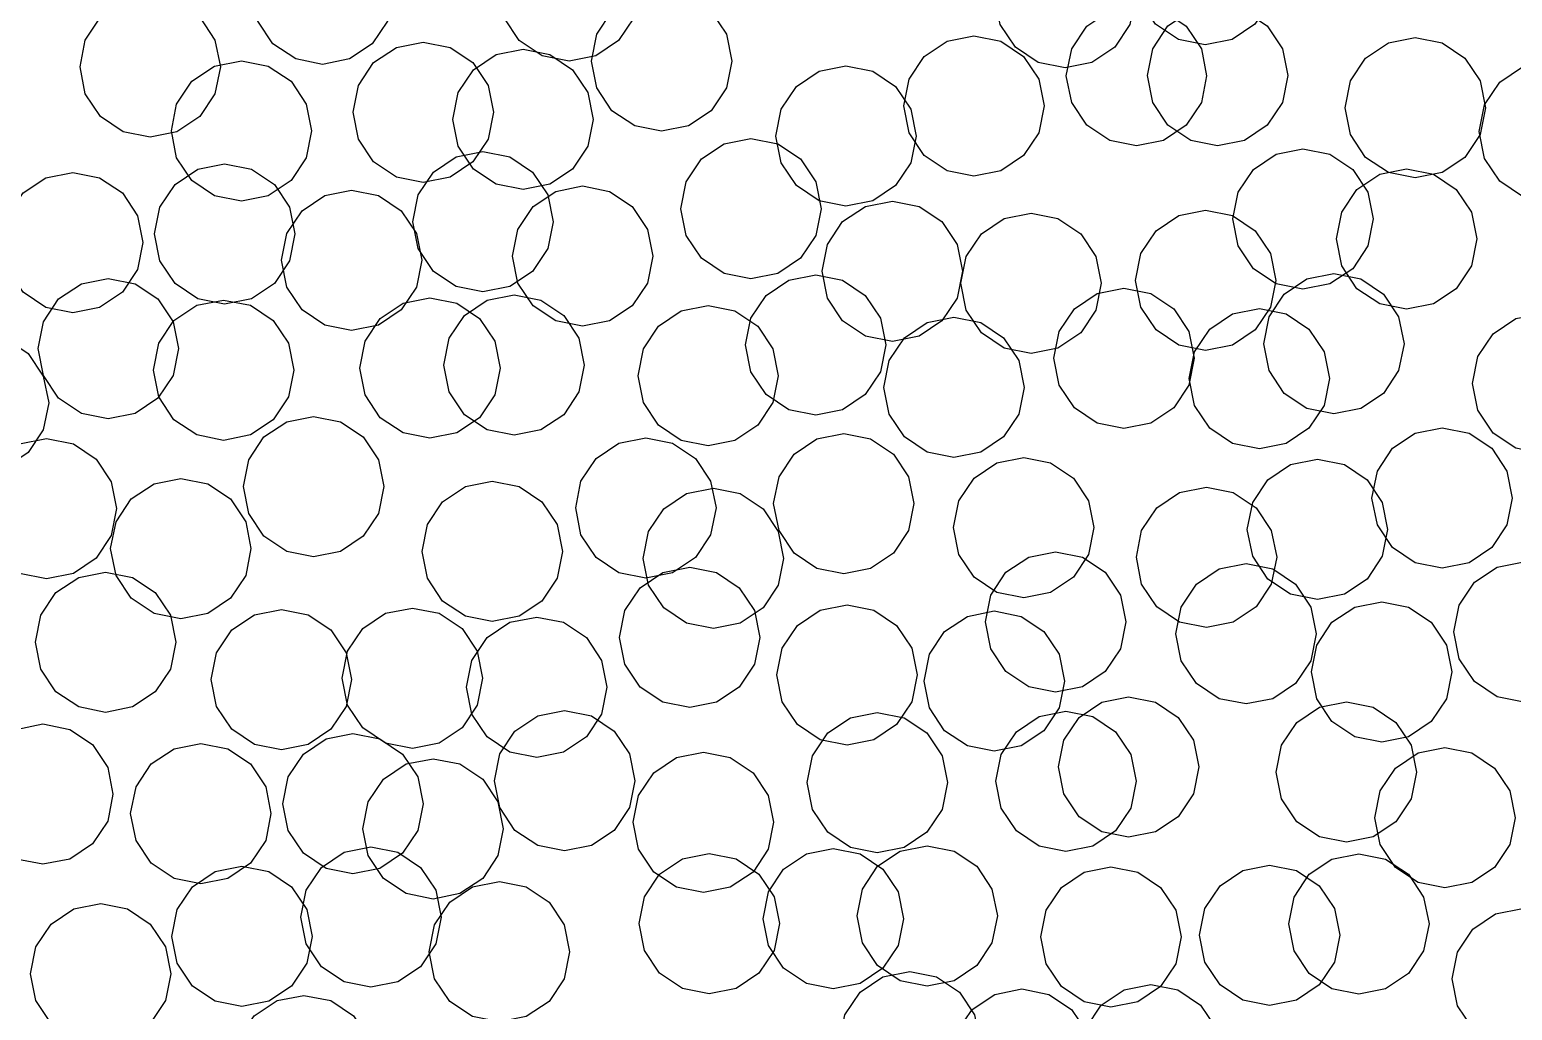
# Model space of a CAD drawing. Header units: millimetres. Extents: x -64 to 65, y -33 to 54.
# Drawn here: x -45.12 to -32.44, y -8.37 to 0.02 of the extents above; entities that cross this region are included whole.
import ezdxf

# ---------------------------------------------------------------- set-up
doc = ezdxf.new("R2010")
doc.units = ezdxf.units.MM

msp = doc.modelspace()

# ---------------------------------------------------------------- linework, layer by layer
for points in [[(-34.512, 0.258), (-34.642, 0.064), (-34.837, -0.066), (-35.066, -0.112), (-35.296, -0.066), (-35.491, 0.064), (-35.621, 0.258), (-35.666, 0.488), (-35.621, 0.718), (-35.491, 0.912), (-35.296, 1.042), (-35.066, 1.088), (-34.837, 1.042), (-34.642, 0.912), (-34.512, 0.718), (-34.466, 0.488), (-34.512, 0.258)], [(-42.06, 0.09), (-42.19, -0.104), (-42.385, -0.234), (-42.614, -0.28), (-42.844, -0.234), (-43.039, -0.104), (-43.169, 0.09), (-43.214, 0.32), (-43.169, 0.55), (-43.039, 0.744), (-42.844, 0.874), (-42.614, 0.92), (-42.385, 0.874), (-42.19, 0.744), (-42.06, 0.55), (-42.014, 0.32), (-42.06, 0.09)], [(-39.953, 0.118), (-40.083, -0.077), (-40.278, -0.207), (-40.507, -0.253), (-40.737, -0.207), (-40.932, -0.077), (-41.062, 0.118), (-41.107, 0.347), (-41.062, 0.577), (-40.932, 0.772), (-40.737, 0.902), (-40.507, 0.947), (-40.278, 0.902), (-40.083, 0.772), (-39.953, 0.577), (-39.907, 0.347), (-39.953, 0.118)], [(-35.71, 0.061), (-35.84, -0.133), (-36.035, -0.264), (-36.264, -0.309), (-36.494, -0.264), (-36.689, -0.133), (-36.819, 0.061), (-36.864, 0.291), (-36.819, 0.52), (-36.689, 0.715), (-36.494, 0.845), (-36.264, 0.891), (-36.035, 0.845), (-35.84, 0.715), (-35.71, 0.52), (-35.664, 0.291), (-35.71, 0.061)], [(-43.535, -0.531), (-43.665, -0.726), (-43.86, -0.856), (-44.089, -0.902), (-44.319, -0.856), (-44.513, -0.726), (-44.644, -0.531), (-44.689, -0.302), (-44.644, -0.072), (-44.513, 0.123), (-44.319, 0.253), (-44.089, 0.298), (-43.86, 0.253), (-43.665, 0.123), (-43.535, -0.072), (-43.489, -0.302), (-43.535, -0.531)], [(-39.161, -0.482), (-39.291, -0.676), (-39.486, -0.806), (-39.715, -0.852), (-39.945, -0.806), (-40.14, -0.676), (-40.27, -0.482), (-40.315, -0.252), (-40.27, -0.022), (-40.14, 0.172), (-39.945, 0.302), (-39.715, 0.348), (-39.486, 0.302), (-39.291, 0.172), (-39.161, -0.022), (-39.115, -0.252), (-39.161, -0.482)], [(-35.099, -0.607), (-35.23, -0.801), (-35.424, -0.931), (-35.654, -0.977), (-35.883, -0.931), (-36.078, -0.801), (-36.208, -0.607), (-36.254, -0.377), (-36.208, -0.148), (-36.078, 0.047), (-35.883, 0.177), (-35.654, 0.223), (-35.424, 0.177), (-35.23, 0.047), (-35.099, -0.148), (-35.054, -0.377), (-35.099, -0.607)], [(-34.406, -0.605), (-34.536, -0.8), (-34.731, -0.93), (-34.961, -0.976), (-35.19, -0.93), (-35.385, -0.8), (-35.515, -0.605), (-35.561, -0.376), (-35.515, -0.146), (-35.385, 0.049), (-35.19, 0.179), (-34.961, 0.224), (-34.731, 0.179), (-34.536, 0.049), (-34.406, -0.146), (-34.361, -0.376), (-34.406, -0.605)], [(-41.199, -0.919), (-41.329, -1.114), (-41.524, -1.244), (-41.754, -1.29), (-41.983, -1.244), (-42.178, -1.114), (-42.308, -0.919), (-42.354, -0.69), (-42.308, -0.46), (-42.178, -0.265), (-41.983, -0.135), (-41.754, -0.09), (-41.524, -0.135), (-41.329, -0.265), (-41.199, -0.46), (-41.154, -0.69), (-41.199, -0.919)], [(-36.49, -0.866), (-36.62, -1.06), (-36.815, -1.19), (-37.044, -1.236), (-37.274, -1.19), (-37.469, -1.06), (-37.599, -0.866), (-37.644, -0.636), (-37.599, -0.406), (-37.469, -0.212), (-37.274, -0.082), (-37.044, -0.036), (-36.815, -0.082), (-36.62, -0.212), (-36.49, -0.406), (-36.444, -0.636), (-36.49, -0.866)], [(-32.715, -0.88), (-32.846, -1.075), (-33.04, -1.205), (-33.27, -1.251), (-33.499, -1.205), (-33.694, -1.075), (-33.824, -0.88), (-33.87, -0.651), (-33.824, -0.421), (-33.694, -0.226), (-33.499, -0.096), (-33.27, -0.051), (-33.04, -0.096), (-32.846, -0.226), (-32.715, -0.421), (-32.67, -0.651), (-32.715, -0.88)], [(-42.754, -1.079), (-42.884, -1.274), (-43.079, -1.404), (-43.308, -1.449), (-43.538, -1.404), (-43.733, -1.274), (-43.863, -1.079), (-43.908, -0.849), (-43.863, -0.62), (-43.733, -0.425), (-43.538, -0.295), (-43.308, -0.249), (-43.079, -0.295), (-42.884, -0.425), (-42.754, -0.62), (-42.708, -0.849), (-42.754, -1.079)], [(-40.346, -0.98), (-40.476, -1.175), (-40.67, -1.305), (-40.9, -1.351), (-41.13, -1.305), (-41.324, -1.175), (-41.454, -0.98), (-41.5, -0.751), (-41.454, -0.521), (-41.324, -0.327), (-41.13, -0.196), (-40.9, -0.151), (-40.67, -0.196), (-40.476, -0.327), (-40.346, -0.521), (-40.3, -0.751), (-40.346, -0.98)], [(-37.585, -1.122), (-37.715, -1.317), (-37.909, -1.447), (-38.139, -1.493), (-38.369, -1.447), (-38.563, -1.317), (-38.693, -1.122), (-38.739, -0.893), (-38.693, -0.663), (-38.563, -0.468), (-38.369, -0.338), (-38.139, -0.293), (-37.909, -0.338), (-37.715, -0.468), (-37.585, -0.663), (-37.539, -0.893), (-37.585, -1.122)], [(-31.569, -1.085), (-31.699, -1.28), (-31.893, -1.41), (-32.123, -1.455), (-32.353, -1.41), (-32.547, -1.28), (-32.677, -1.085), (-32.723, -0.855), (-32.677, -0.626), (-32.547, -0.431), (-32.353, -0.301), (-32.123, -0.255), (-31.893, -0.301), (-31.699, -0.431), (-31.569, -0.626), (-31.523, -0.855), (-31.569, -1.085)], [(-38.397, -1.743), (-38.527, -1.938), (-38.722, -2.068), (-38.951, -2.114), (-39.181, -2.068), (-39.375, -1.938), (-39.506, -1.743), (-39.551, -1.514), (-39.506, -1.284), (-39.375, -1.089), (-39.181, -0.959), (-38.951, -0.914), (-38.722, -0.959), (-38.527, -1.089), (-38.397, -1.284), (-38.351, -1.514), (-38.397, -1.743)], [(-33.675, -1.832), (-33.805, -2.027), (-34, -2.157), (-34.23, -2.202), (-34.459, -2.157), (-34.654, -2.027), (-34.784, -1.832), (-34.83, -1.602), (-34.784, -1.373), (-34.654, -1.178), (-34.459, -1.048), (-34.23, -1.002), (-34, -1.048), (-33.805, -1.178), (-33.675, -1.373), (-33.63, -1.602), (-33.675, -1.832)], [(-42.897, -1.959), (-43.027, -2.154), (-43.222, -2.284), (-43.452, -2.33), (-43.681, -2.284), (-43.876, -2.154), (-44.006, -1.959), (-44.052, -1.73), (-44.006, -1.5), (-43.876, -1.306), (-43.681, -1.176), (-43.452, -1.13), (-43.222, -1.176), (-43.027, -1.306), (-42.897, -1.5), (-42.852, -1.73), (-42.897, -1.959)], [(-40.689, -1.855), (-40.819, -2.05), (-41.013, -2.18), (-41.243, -2.226), (-41.472, -2.18), (-41.667, -2.05), (-41.797, -1.855), (-41.843, -1.626), (-41.797, -1.396), (-41.667, -1.201), (-41.472, -1.071), (-41.243, -1.026), (-41.013, -1.071), (-40.819, -1.201), (-40.689, -1.396), (-40.643, -1.626), (-40.689, -1.855)], [(-44.197, -2.033), (-44.327, -2.228), (-44.522, -2.358), (-44.751, -2.404), (-44.981, -2.358), (-45.176, -2.228), (-45.306, -2.033), (-45.351, -1.804), (-45.306, -1.574), (-45.176, -1.379), (-44.981, -1.249), (-44.751, -1.204), (-44.522, -1.249), (-44.327, -1.379), (-44.197, -1.574), (-44.151, -1.804), (-44.197, -2.033)], [(-32.79, -2.003), (-32.92, -2.198), (-33.115, -2.328), (-33.344, -2.373), (-33.574, -2.328), (-33.769, -2.198), (-33.899, -2.003), (-33.944, -1.773), (-33.899, -1.544), (-33.769, -1.349), (-33.574, -1.219), (-33.344, -1.173), (-33.115, -1.219), (-32.92, -1.349), (-32.79, -1.544), (-32.744, -1.773), (-32.79, -2.003)], [(-41.811, -2.184), (-41.942, -2.379), (-42.136, -2.509), (-42.366, -2.555), (-42.595, -2.509), (-42.79, -2.379), (-42.92, -2.184), (-42.966, -1.955), (-42.92, -1.725), (-42.79, -1.531), (-42.595, -1.4), (-42.366, -1.355), (-42.136, -1.4), (-41.942, -1.531), (-41.811, -1.725), (-41.766, -1.955), (-41.811, -2.184)], [(-39.837, -2.15), (-39.967, -2.344), (-40.161, -2.474), (-40.391, -2.52), (-40.62, -2.474), (-40.815, -2.344), (-40.945, -2.15), (-40.991, -1.92), (-40.945, -1.691), (-40.815, -1.496), (-40.62, -1.366), (-40.391, -1.32), (-40.161, -1.366), (-39.967, -1.496), (-39.837, -1.691), (-39.791, -1.92), (-39.837, -2.15)], [(-37.188, -2.278), (-37.318, -2.473), (-37.513, -2.603), (-37.742, -2.649), (-37.972, -2.603), (-38.167, -2.473), (-38.297, -2.278), (-38.342, -2.049), (-38.297, -1.819), (-38.167, -1.624), (-37.972, -1.494), (-37.742, -1.449), (-37.513, -1.494), (-37.318, -1.624), (-37.188, -1.819), (-37.142, -2.049), (-37.188, -2.278)], [(-36.001, -2.382), (-36.131, -2.576), (-36.326, -2.706), (-36.555, -2.752), (-36.785, -2.706), (-36.98, -2.576), (-37.11, -2.382), (-37.155, -2.152), (-37.11, -1.923), (-36.98, -1.728), (-36.785, -1.598), (-36.555, -1.552), (-36.326, -1.598), (-36.131, -1.728), (-36.001, -1.923), (-35.955, -2.152), (-36.001, -2.382)], [(-34.508, -2.357), (-34.638, -2.551), (-34.833, -2.681), (-35.063, -2.727), (-35.292, -2.681), (-35.487, -2.551), (-35.617, -2.357), (-35.663, -2.127), (-35.617, -1.897), (-35.487, -1.703), (-35.292, -1.573), (-35.063, -1.527), (-34.833, -1.573), (-34.638, -1.703), (-34.508, -1.897), (-34.463, -2.127), (-34.508, -2.357)], [(-43.893, -2.94), (-44.023, -3.135), (-44.218, -3.265), (-44.447, -3.31), (-44.677, -3.265), (-44.872, -3.135), (-45.002, -2.94), (-45.047, -2.71), (-45.002, -2.481), (-44.872, -2.286), (-44.677, -2.156), (-44.447, -2.11), (-44.218, -2.156), (-44.023, -2.286), (-43.893, -2.481), (-43.847, -2.71), (-43.893, -2.94)], [(-37.843, -2.909), (-37.973, -3.103), (-38.168, -3.233), (-38.397, -3.279), (-38.627, -3.233), (-38.822, -3.103), (-38.952, -2.909), (-38.997, -2.679), (-38.952, -2.449), (-38.822, -2.255), (-38.627, -2.125), (-38.397, -2.079), (-38.168, -2.125), (-37.973, -2.255), (-37.843, -2.449), (-37.797, -2.679), (-37.843, -2.909)], [(-33.412, -2.898), (-33.542, -3.093), (-33.736, -3.223), (-33.966, -3.269), (-34.196, -3.223), (-34.39, -3.093), (-34.52, -2.898), (-34.566, -2.669), (-34.52, -2.439), (-34.39, -2.245), (-34.196, -2.114), (-33.966, -2.069), (-33.736, -2.114), (-33.542, -2.245), (-33.412, -2.439), (-33.366, -2.669), (-33.412, -2.898)], [(-41.142, -3.107), (-41.273, -3.302), (-41.467, -3.432), (-41.697, -3.477), (-41.926, -3.432), (-42.121, -3.302), (-42.251, -3.107), (-42.297, -2.877), (-42.251, -2.648), (-42.121, -2.453), (-41.926, -2.323), (-41.697, -2.277), (-41.467, -2.323), (-41.273, -2.453), (-41.142, -2.648), (-41.097, -2.877), (-41.142, -3.107)], [(-40.422, -3.081), (-40.552, -3.276), (-40.747, -3.406), (-40.977, -3.452), (-41.206, -3.406), (-41.401, -3.276), (-41.531, -3.081), (-41.577, -2.852), (-41.531, -2.622), (-41.401, -2.427), (-41.206, -2.297), (-40.977, -2.252), (-40.747, -2.297), (-40.552, -2.427), (-40.422, -2.622), (-40.377, -2.852), (-40.422, -3.081)], [(-35.206, -3.023), (-35.336, -3.218), (-35.531, -3.348), (-35.761, -3.393), (-35.99, -3.348), (-36.185, -3.218), (-36.315, -3.023), (-36.361, -2.793), (-36.315, -2.564), (-36.185, -2.369), (-35.99, -2.239), (-35.761, -2.193), (-35.531, -2.239), (-35.336, -2.369), (-35.206, -2.564), (-35.161, -2.793), (-35.206, -3.023)], [(-42.907, -3.124), (-43.037, -3.319), (-43.232, -3.449), (-43.461, -3.495), (-43.691, -3.449), (-43.886, -3.319), (-44.016, -3.124), (-44.061, -2.895), (-44.016, -2.665), (-43.886, -2.47), (-43.691, -2.34), (-43.461, -2.295), (-43.232, -2.34), (-43.037, -2.47), (-42.907, -2.665), (-42.861, -2.895), (-42.907, -3.124)], [(-38.763, -3.172), (-38.893, -3.366), (-39.088, -3.496), (-39.317, -3.542), (-39.547, -3.496), (-39.741, -3.366), (-39.871, -3.172), (-39.917, -2.942), (-39.871, -2.712), (-39.741, -2.518), (-39.547, -2.388), (-39.317, -2.342), (-39.088, -2.388), (-38.893, -2.518), (-38.763, -2.712), (-38.717, -2.942), (-38.763, -3.172)], [(-34.049, -3.196), (-34.179, -3.391), (-34.373, -3.521), (-34.603, -3.567), (-34.833, -3.521), (-35.027, -3.391), (-35.157, -3.196), (-35.203, -2.967), (-35.157, -2.737), (-35.027, -2.543), (-34.833, -2.413), (-34.603, -2.367), (-34.373, -2.413), (-34.179, -2.543), (-34.049, -2.737), (-34.003, -2.967), (-34.049, -3.196)], [(-31.625, -3.238), (-31.755, -3.433), (-31.95, -3.563), (-32.18, -3.609), (-32.409, -3.563), (-32.604, -3.433), (-32.734, -3.238), (-32.78, -3.009), (-32.734, -2.779), (-32.604, -2.584), (-32.409, -2.454), (-32.18, -2.409), (-31.95, -2.454), (-31.755, -2.584), (-31.625, -2.779), (-31.58, -3.009), (-31.625, -3.238)], [(-36.661, -3.271), (-36.791, -3.466), (-36.986, -3.596), (-37.215, -3.642), (-37.445, -3.596), (-37.639, -3.466), (-37.769, -3.271), (-37.815, -3.042), (-37.769, -2.812), (-37.639, -2.618), (-37.445, -2.487), (-37.215, -2.442), (-36.986, -2.487), (-36.791, -2.618), (-36.661, -2.812), (-36.615, -3.042), (-36.661, -3.271)], [(-45.003, -3.405), (-45.133, -3.6), (-45.327, -3.73), (-45.557, -3.775), (-45.787, -3.73), (-45.981, -3.6), (-46.111, -3.405), (-46.157, -3.175), (-46.111, -2.946), (-45.981, -2.751), (-45.787, -2.621), (-45.557, -2.575), (-45.327, -2.621), (-45.133, -2.751), (-45.003, -2.946), (-44.957, -3.175), (-45.003, -3.405)], [(-42.137, -4.12), (-42.267, -4.314), (-42.462, -4.444), (-42.692, -4.49), (-42.921, -4.444), (-43.116, -4.314), (-43.246, -4.12), (-43.292, -3.89), (-43.246, -3.661), (-43.116, -3.466), (-42.921, -3.336), (-42.692, -3.29), (-42.462, -3.336), (-42.267, -3.466), (-42.137, -3.661), (-42.092, -3.89), (-42.137, -4.12)], [(-32.486, -4.217), (-32.616, -4.412), (-32.81, -4.542), (-33.04, -4.588), (-33.27, -4.542), (-33.464, -4.412), (-33.594, -4.217), (-33.64, -3.988), (-33.594, -3.758), (-33.464, -3.563), (-33.27, -3.433), (-33.04, -3.388), (-32.81, -3.433), (-32.616, -3.563), (-32.486, -3.758), (-32.44, -3.988), (-32.486, -4.217)], [(-44.422, -4.308), (-44.552, -4.503), (-44.746, -4.633), (-44.976, -4.679), (-45.206, -4.633), (-45.4, -4.503), (-45.53, -4.308), (-45.576, -4.079), (-45.53, -3.849), (-45.4, -3.655), (-45.206, -3.524), (-44.976, -3.479), (-44.746, -3.524), (-44.552, -3.655), (-44.422, -3.849), (-44.376, -4.079), (-44.422, -4.308)], [(-39.296, -4.303), (-39.426, -4.498), (-39.621, -4.628), (-39.85, -4.673), (-40.08, -4.628), (-40.275, -4.498), (-40.405, -4.303), (-40.45, -4.073), (-40.405, -3.844), (-40.275, -3.649), (-40.08, -3.519), (-39.85, -3.473), (-39.621, -3.519), (-39.426, -3.649), (-39.296, -3.844), (-39.25, -4.073), (-39.296, -4.303)], [(-37.603, -4.266), (-37.733, -4.461), (-37.928, -4.591), (-38.157, -4.636), (-38.387, -4.591), (-38.581, -4.461), (-38.711, -4.266), (-38.757, -4.036), (-38.711, -3.807), (-38.581, -3.612), (-38.387, -3.482), (-38.157, -3.436), (-37.928, -3.482), (-37.733, -3.612), (-37.603, -3.807), (-37.557, -4.036), (-37.603, -4.266)], [(-36.064, -4.471), (-36.194, -4.666), (-36.388, -4.796), (-36.618, -4.841), (-36.848, -4.796), (-37.042, -4.666), (-37.172, -4.471), (-37.218, -4.241), (-37.172, -4.012), (-37.042, -3.817), (-36.848, -3.687), (-36.618, -3.641), (-36.388, -3.687), (-36.194, -3.817), (-36.064, -4.012), (-36.018, -4.241), (-36.064, -4.471)], [(-33.552, -4.486), (-33.682, -4.681), (-33.876, -4.811), (-34.106, -4.856), (-34.336, -4.811), (-34.53, -4.681), (-34.66, -4.486), (-34.706, -4.256), (-34.66, -4.027), (-34.53, -3.832), (-34.336, -3.702), (-34.106, -3.656), (-33.876, -3.702), (-33.682, -3.832), (-33.552, -4.027), (-33.506, -4.256), (-33.552, -4.486)], [(-43.272, -4.65), (-43.402, -4.845), (-43.597, -4.975), (-43.827, -5.02), (-44.056, -4.975), (-44.251, -4.845), (-44.381, -4.65), (-44.427, -4.42), (-44.381, -4.191), (-44.251, -3.996), (-44.056, -3.866), (-43.827, -3.82), (-43.597, -3.866), (-43.402, -3.996), (-43.272, -4.191), (-43.227, -4.42), (-43.272, -4.65)], [(-40.609, -4.674), (-40.739, -4.869), (-40.934, -4.999), (-41.164, -5.045), (-41.393, -4.999), (-41.588, -4.869), (-41.718, -4.674), (-41.764, -4.445), (-41.718, -4.215), (-41.588, -4.02), (-41.393, -3.89), (-41.164, -3.845), (-40.934, -3.89), (-40.739, -4.02), (-40.609, -4.215), (-40.564, -4.445), (-40.609, -4.674)], [(-38.717, -4.734), (-38.848, -4.928), (-39.042, -5.058), (-39.272, -5.104), (-39.501, -5.058), (-39.696, -4.928), (-39.826, -4.734), (-39.872, -4.504), (-39.826, -4.275), (-39.696, -4.08), (-39.501, -3.95), (-39.272, -3.904), (-39.042, -3.95), (-38.848, -4.08), (-38.717, -4.275), (-38.672, -4.504), (-38.717, -4.734)], [(-34.501, -4.724), (-34.631, -4.919), (-34.826, -5.049), (-35.055, -5.095), (-35.285, -5.049), (-35.48, -4.919), (-35.61, -4.724), (-35.655, -4.495), (-35.61, -4.265), (-35.48, -4.071), (-35.285, -3.94), (-35.055, -3.895), (-34.826, -3.94), (-34.631, -4.071), (-34.501, -4.265), (-34.455, -4.495), (-34.501, -4.724)], [(-35.792, -5.277), (-35.922, -5.472), (-36.116, -5.602), (-36.346, -5.648), (-36.576, -5.602), (-36.77, -5.472), (-36.9, -5.277), (-36.946, -5.048), (-36.9, -4.818), (-36.77, -4.623), (-36.576, -4.493), (-36.346, -4.448), (-36.116, -4.493), (-35.922, -4.623), (-35.792, -4.818), (-35.746, -5.048), (-35.792, -5.277)], [(-34.163, -5.379), (-34.293, -5.573), (-34.488, -5.704), (-34.717, -5.749), (-34.947, -5.704), (-35.142, -5.573), (-35.272, -5.379), (-35.317, -5.149), (-35.272, -4.92), (-35.142, -4.725), (-34.947, -4.595), (-34.717, -4.549), (-34.488, -4.595), (-34.293, -4.725), (-34.163, -4.92), (-34.117, -5.149), (-34.163, -5.379)], [(-31.786, -5.363), (-31.916, -5.558), (-32.11, -5.688), (-32.34, -5.733), (-32.57, -5.688), (-32.764, -5.558), (-32.894, -5.363), (-32.94, -5.133), (-32.894, -4.904), (-32.764, -4.709), (-32.57, -4.579), (-32.34, -4.533), (-32.11, -4.579), (-31.916, -4.709), (-31.786, -4.904), (-31.74, -5.133), (-31.786, -5.363)], [(-43.916, -5.451), (-44.046, -5.645), (-44.241, -5.775), (-44.47, -5.821), (-44.7, -5.775), (-44.895, -5.645), (-45.025, -5.451), (-45.07, -5.221), (-45.025, -4.991), (-44.895, -4.797), (-44.7, -4.667), (-44.47, -4.621), (-44.241, -4.667), (-44.046, -4.797), (-43.916, -4.991), (-43.87, -5.221), (-43.916, -5.451)], [(-38.921, -5.41), (-39.051, -5.604), (-39.245, -5.734), (-39.475, -5.78), (-39.705, -5.734), (-39.899, -5.604), (-40.029, -5.41), (-40.075, -5.18), (-40.029, -4.95), (-39.899, -4.756), (-39.705, -4.626), (-39.475, -4.58), (-39.245, -4.626), (-39.051, -4.756), (-38.921, -4.95), (-38.875, -5.18), (-38.921, -5.41)], [(-42.413, -5.77), (-42.543, -5.965), (-42.738, -6.095), (-42.967, -6.14), (-43.197, -6.095), (-43.391, -5.965), (-43.522, -5.77), (-43.567, -5.54), (-43.522, -5.311), (-43.391, -5.116), (-43.197, -4.986), (-42.967, -4.94), (-42.738, -4.986), (-42.543, -5.116), (-42.413, -5.311), (-42.367, -5.54), (-42.413, -5.77)], [(-41.292, -5.758), (-41.422, -5.953), (-41.617, -6.083), (-41.846, -6.129), (-42.076, -6.083), (-42.271, -5.953), (-42.401, -5.758), (-42.446, -5.529), (-42.401, -5.299), (-42.271, -5.104), (-42.076, -4.974), (-41.846, -4.929), (-41.617, -4.974), (-41.422, -5.104), (-41.292, -5.299), (-41.246, -5.529), (-41.292, -5.758)], [(-37.575, -5.731), (-37.705, -5.925), (-37.899, -6.056), (-38.129, -6.101), (-38.359, -6.056), (-38.553, -5.925), (-38.683, -5.731), (-38.729, -5.501), (-38.683, -5.272), (-38.553, -5.077), (-38.359, -4.947), (-38.129, -4.901), (-37.899, -4.947), (-37.705, -5.077), (-37.575, -5.272), (-37.529, -5.501), (-37.575, -5.731)], [(-33.003, -5.705), (-33.133, -5.9), (-33.328, -6.03), (-33.557, -6.075), (-33.787, -6.03), (-33.982, -5.9), (-34.112, -5.705), (-34.157, -5.475), (-34.112, -5.246), (-33.982, -5.051), (-33.787, -4.921), (-33.557, -4.875), (-33.328, -4.921), (-33.133, -5.051), (-33.003, -5.246), (-32.957, -5.475), (-33.003, -5.705)], [(-40.228, -5.835), (-40.358, -6.03), (-40.553, -6.16), (-40.783, -6.206), (-41.012, -6.16), (-41.207, -6.03), (-41.337, -5.835), (-41.383, -5.606), (-41.337, -5.376), (-41.207, -5.182), (-41.012, -5.051), (-40.783, -5.006), (-40.553, -5.051), (-40.358, -5.182), (-40.228, -5.376), (-40.183, -5.606), (-40.228, -5.835)], [(-36.316, -5.783), (-36.446, -5.978), (-36.641, -6.108), (-36.87, -6.154), (-37.1, -6.108), (-37.295, -5.978), (-37.425, -5.783), (-37.47, -5.554), (-37.425, -5.324), (-37.295, -5.13), (-37.1, -5), (-36.87, -4.954), (-36.641, -5), (-36.446, -5.13), (-36.316, -5.324), (-36.27, -5.554), (-36.316, -5.783)], [(-35.167, -6.518), (-35.297, -6.713), (-35.491, -6.843), (-35.721, -6.888), (-35.95, -6.843), (-36.145, -6.713), (-36.275, -6.518), (-36.321, -6.288), (-36.275, -6.059), (-36.145, -5.864), (-35.95, -5.734), (-35.721, -5.688), (-35.491, -5.734), (-35.297, -5.864), (-35.167, -6.059), (-35.121, -6.288), (-35.167, -6.518)], [(-39.991, -6.635), (-40.121, -6.83), (-40.316, -6.96), (-40.545, -7.005), (-40.775, -6.96), (-40.97, -6.83), (-41.1, -6.635), (-41.145, -6.405), (-41.1, -6.176), (-40.97, -5.981), (-40.775, -5.851), (-40.545, -5.805), (-40.316, -5.851), (-40.121, -5.981), (-39.991, -6.176), (-39.945, -6.405), (-39.991, -6.635)], [(-37.317, -6.651), (-37.447, -6.846), (-37.641, -6.976), (-37.871, -7.021), (-38.101, -6.976), (-38.295, -6.846), (-38.425, -6.651), (-38.471, -6.421), (-38.425, -6.192), (-38.295, -5.997), (-38.101, -5.867), (-37.871, -5.821), (-37.641, -5.867), (-37.447, -5.997), (-37.317, -6.192), (-37.271, -6.421), (-37.317, -6.651)], [(-35.703, -6.64), (-35.833, -6.834), (-36.027, -6.964), (-36.257, -7.01), (-36.487, -6.964), (-36.681, -6.834), (-36.811, -6.64), (-36.857, -6.41), (-36.811, -6.181), (-36.681, -5.986), (-36.487, -5.856), (-36.257, -5.81), (-36.027, -5.856), (-35.833, -5.986), (-35.703, -6.181), (-35.657, -6.41), (-35.703, -6.64)], [(-33.304, -6.561), (-33.435, -6.756), (-33.629, -6.886), (-33.859, -6.931), (-34.088, -6.886), (-34.283, -6.756), (-34.413, -6.561), (-34.459, -6.331), (-34.413, -6.102), (-34.283, -5.907), (-34.088, -5.777), (-33.859, -5.731), (-33.629, -5.777), (-33.435, -5.907), (-33.304, -6.102), (-33.259, -6.331), (-33.304, -6.561)], [(-44.452, -6.75), (-44.583, -6.945), (-44.777, -7.075), (-45.007, -7.12), (-45.236, -7.075), (-45.431, -6.945), (-45.561, -6.75), (-45.607, -6.52), (-45.561, -6.291), (-45.431, -6.096), (-45.236, -5.966), (-45.007, -5.92), (-44.777, -5.966), (-44.583, -6.096), (-44.452, -6.291), (-44.407, -6.52), (-44.452, -6.75)], [(-41.801, -6.832), (-41.931, -7.026), (-42.125, -7.156), (-42.355, -7.202), (-42.585, -7.156), (-42.779, -7.026), (-42.909, -6.832), (-42.955, -6.602), (-42.909, -6.372), (-42.779, -6.178), (-42.585, -6.048), (-42.355, -6.002), (-42.125, -6.048), (-41.931, -6.178), (-41.801, -6.372), (-41.755, -6.602), (-41.801, -6.832)], [(-43.101, -6.916), (-43.232, -7.111), (-43.426, -7.241), (-43.656, -7.287), (-43.885, -7.241), (-44.08, -7.111), (-44.21, -6.916), (-44.256, -6.687), (-44.21, -6.457), (-44.08, -6.262), (-43.885, -6.132), (-43.656, -6.087), (-43.426, -6.132), (-43.232, -6.262), (-43.101, -6.457), (-43.056, -6.687), (-43.101, -6.916)], [(-38.803, -6.991), (-38.933, -7.186), (-39.128, -7.316), (-39.358, -7.361), (-39.587, -7.316), (-39.782, -7.186), (-39.912, -6.991), (-39.958, -6.761), (-39.912, -6.532), (-39.782, -6.337), (-39.587, -6.207), (-39.358, -6.161), (-39.128, -6.207), (-38.933, -6.337), (-38.803, -6.532), (-38.758, -6.761), (-38.803, -6.991)], [(-32.461, -6.951), (-32.591, -7.146), (-32.786, -7.276), (-33.016, -7.322), (-33.245, -7.276), (-33.44, -7.146), (-33.57, -6.951), (-33.616, -6.722), (-33.57, -6.492), (-33.44, -6.298), (-33.245, -6.168), (-33.016, -6.122), (-32.786, -6.168), (-32.591, -6.298), (-32.461, -6.492), (-32.416, -6.722), (-32.461, -6.951)], [(-41.115, -7.046), (-41.245, -7.241), (-41.44, -7.371), (-41.669, -7.417), (-41.899, -7.371), (-42.094, -7.241), (-42.224, -7.046), (-42.269, -6.817), (-42.224, -6.587), (-42.094, -6.392), (-41.899, -6.262), (-41.669, -6.217), (-41.44, -6.262), (-41.245, -6.392), (-41.115, -6.587), (-41.069, -6.817), (-41.115, -7.046)], [(-41.646, -7.801), (-41.776, -7.996), (-41.971, -8.126), (-42.201, -8.172), (-42.43, -8.126), (-42.625, -7.996), (-42.755, -7.801), (-42.801, -7.572), (-42.755, -7.342), (-42.625, -7.148), (-42.43, -7.017), (-42.201, -6.972), (-41.971, -7.017), (-41.776, -7.148), (-41.646, -7.342), (-41.601, -7.572), (-41.646, -7.801)], [(-36.89, -7.791), (-37.02, -7.986), (-37.214, -8.116), (-37.444, -8.161), (-37.674, -8.116), (-37.868, -7.986), (-37.998, -7.791), (-38.044, -7.561), (-37.998, -7.332), (-37.868, -7.137), (-37.674, -7.007), (-37.444, -6.961), (-37.214, -7.007), (-37.02, -7.137), (-36.89, -7.332), (-36.844, -7.561), (-36.89, -7.791)], [(-38.753, -7.857), (-38.883, -8.051), (-39.078, -8.181), (-39.308, -8.227), (-39.537, -8.181), (-39.732, -8.051), (-39.862, -7.857), (-39.908, -7.627), (-39.862, -7.397), (-39.732, -7.203), (-39.537, -7.073), (-39.308, -7.027), (-39.078, -7.073), (-38.883, -7.203), (-38.753, -7.397), (-38.708, -7.627), (-38.753, -7.857)], [(-37.693, -7.814), (-37.823, -8.009), (-38.018, -8.139), (-38.247, -8.185), (-38.477, -8.139), (-38.672, -8.009), (-38.802, -7.814), (-38.847, -7.585), (-38.802, -7.355), (-38.672, -7.161), (-38.477, -7.031), (-38.247, -6.985), (-38.018, -7.031), (-37.823, -7.161), (-37.693, -7.355), (-37.647, -7.585), (-37.693, -7.814)], [(-33.198, -7.859), (-33.328, -8.054), (-33.523, -8.184), (-33.752, -8.23), (-33.982, -8.184), (-34.176, -8.054), (-34.306, -7.859), (-34.352, -7.63), (-34.306, -7.4), (-34.176, -7.205), (-33.982, -7.075), (-33.752, -7.03), (-33.523, -7.075), (-33.328, -7.205), (-33.198, -7.4), (-33.152, -7.63), (-33.198, -7.859)], [(-42.75, -7.966), (-42.88, -8.161), (-43.075, -8.291), (-43.304, -8.337), (-43.534, -8.291), (-43.728, -8.161), (-43.858, -7.966), (-43.904, -7.737), (-43.858, -7.507), (-43.728, -7.312), (-43.534, -7.182), (-43.304, -7.137), (-43.075, -7.182), (-42.88, -7.312), (-42.75, -7.507), (-42.704, -7.737), (-42.75, -7.966)], [(-35.318, -7.97), (-35.448, -8.165), (-35.642, -8.295), (-35.872, -8.341), (-36.102, -8.295), (-36.296, -8.165), (-36.426, -7.97), (-36.472, -7.741), (-36.426, -7.511), (-36.296, -7.317), (-36.102, -7.187), (-35.872, -7.141), (-35.642, -7.187), (-35.448, -7.317), (-35.318, -7.511), (-35.272, -7.741), (-35.318, -7.97)], [(-33.961, -7.957), (-34.091, -8.151), (-34.285, -8.282), (-34.515, -8.327), (-34.745, -8.282), (-34.939, -8.151), (-35.069, -7.957), (-35.115, -7.727), (-35.069, -7.498), (-34.939, -7.303), (-34.745, -7.173), (-34.515, -7.127), (-34.285, -7.173), (-34.091, -7.303), (-33.961, -7.498), (-33.915, -7.727), (-33.961, -7.957)], [(-40.548, -8.098), (-40.678, -8.292), (-40.873, -8.422), (-41.102, -8.468), (-41.332, -8.422), (-41.527, -8.292), (-41.657, -8.098), (-41.702, -7.868), (-41.657, -7.638), (-41.527, -7.444), (-41.332, -7.314), (-41.102, -7.268), (-40.873, -7.314), (-40.678, -7.444), (-40.548, -7.638), (-40.502, -7.868), (-40.548, -8.098)], [(-43.958, -8.286), (-44.088, -8.48), (-44.283, -8.61), (-44.512, -8.656), (-44.742, -8.61), (-44.937, -8.48), (-45.067, -8.286), (-45.112, -8.056), (-45.067, -7.827), (-44.937, -7.632), (-44.742, -7.502), (-44.512, -7.456), (-44.283, -7.502), (-44.088, -7.632), (-43.958, -7.827), (-43.912, -8.056), (-43.958, -8.286)], [(-31.799, -8.329), (-31.929, -8.524), (-32.124, -8.654), (-32.354, -8.699), (-32.583, -8.654), (-32.778, -8.524), (-32.908, -8.329), (-32.954, -8.099), (-32.908, -7.87), (-32.778, -7.675), (-32.583, -7.545), (-32.354, -7.499), (-32.124, -7.545), (-31.929, -7.675), (-31.799, -7.87), (-31.754, -8.099), (-31.799, -8.329)], [(-37.039, -8.867), (-37.169, -9.061), (-37.363, -9.192), (-37.593, -9.237), (-37.822, -9.192), (-38.017, -9.061), (-38.147, -8.867), (-38.193, -8.637), (-38.147, -8.408), (-38.017, -8.213), (-37.822, -8.083), (-37.593, -8.037), (-37.363, -8.083), (-37.169, -8.213), (-37.039, -8.408), (-36.993, -8.637), (-37.039, -8.867)], [(-42.22, -9.07), (-42.35, -9.265), (-42.545, -9.395), (-42.775, -9.441), (-43.004, -9.395), (-43.199, -9.265), (-43.329, -9.07), (-43.375, -8.841), (-43.329, -8.611), (-43.199, -8.417), (-43.004, -8.286), (-42.775, -8.241), (-42.545, -8.286), (-42.35, -8.417), (-42.22, -8.611), (-42.175, -8.841), (-42.22, -9.07)], [(-36.08, -9.016), (-36.21, -9.21), (-36.405, -9.34), (-36.635, -9.386), (-36.864, -9.34), (-37.059, -9.21), (-37.189, -9.016), (-37.235, -8.786), (-37.189, -8.556), (-37.059, -8.362), (-36.864, -8.232), (-36.635, -8.186), (-36.405, -8.232), (-36.21, -8.362), (-36.08, -8.556), (-36.035, -8.786), (-36.08, -9.016)], [(-34.976, -8.978), (-35.106, -9.173), (-35.301, -9.303), (-35.531, -9.348), (-35.76, -9.303), (-35.955, -9.173), (-36.085, -8.978), (-36.131, -8.748), (-36.085, -8.519), (-35.955, -8.324), (-35.76, -8.194), (-35.531, -8.148), (-35.301, -8.194), (-35.106, -8.324), (-34.976, -8.519), (-34.931, -8.748), (-34.976, -8.978)]]:
    msp.add_lwpolyline(points, close=True)

doc.saveas('drawing.dxf')
